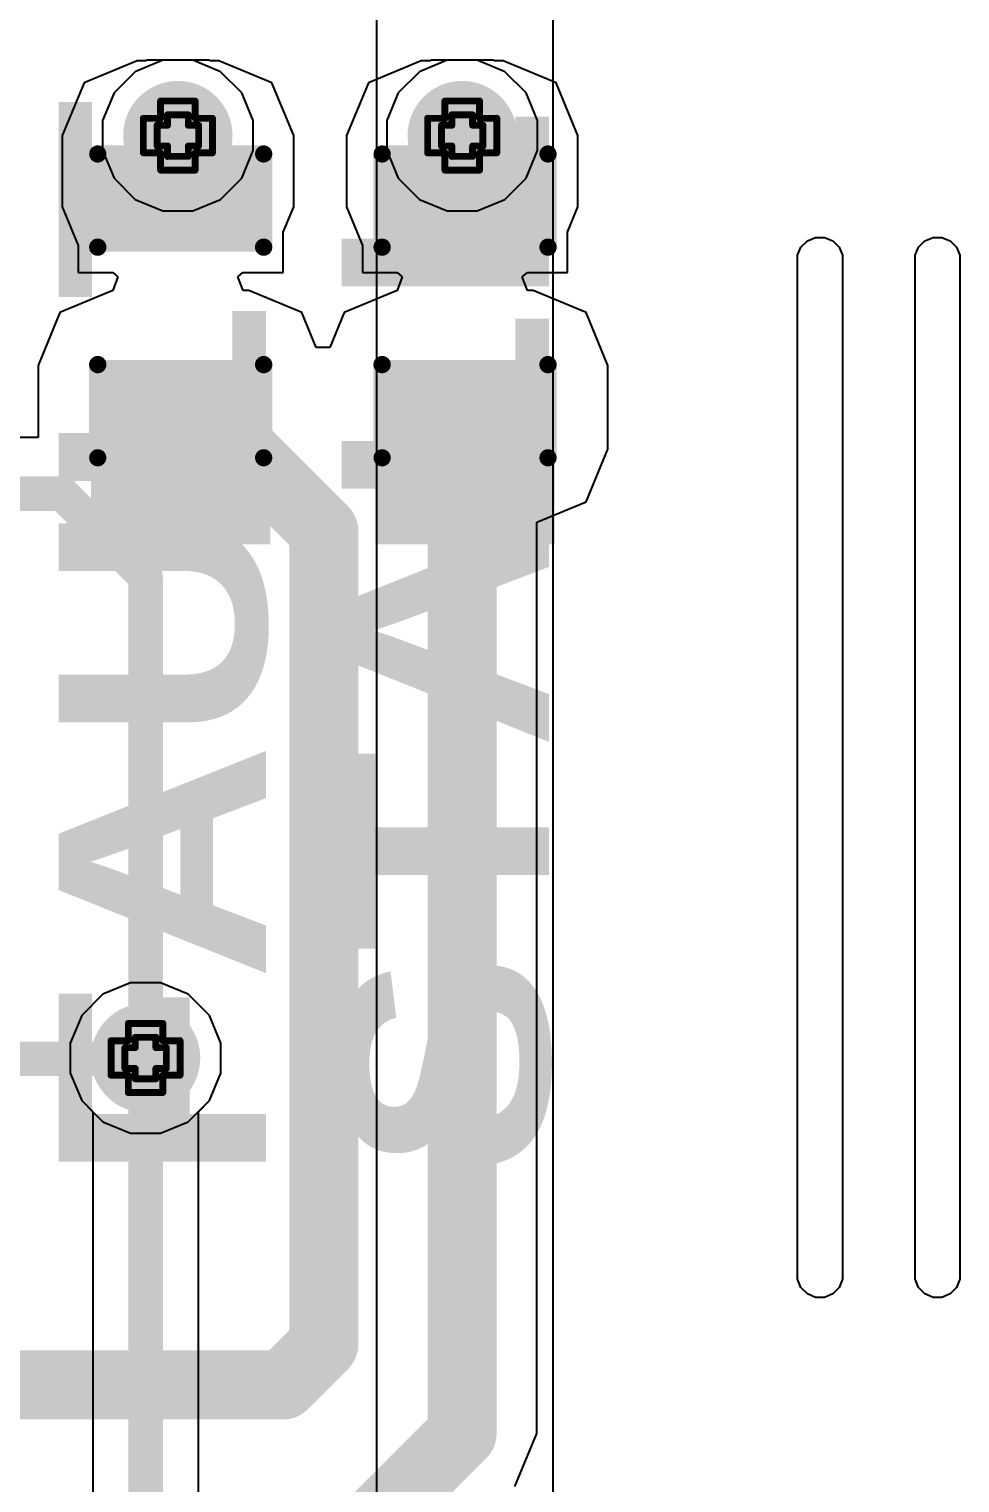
# Model space of a CAD drawing. Header units: inches. Extents: x -4 to 5258, y -4 to 5281.
# Drawn here: x 102.64 to 109.48, y 61.33 to 72.03 of the extents above; entities that cross this region are included whole.
import ezdxf

# ---------------------------------------------------------------- set-up
doc = ezdxf.new("R2010")
doc.units = ezdxf.units.IN
for name, color, linetype in [('Bottom Layer', 5, 'Continuous'), ('Bottom Solder', 6, 'Continuous'), ('Drill Drawing', 1, 'Continuous'), ('Layer 1', 16, 'Continuous'), ('Layer 2', 76, 'Continuous'), ('Top Layer', 1, 'Continuous'), ('Top Overlay', 2, 'Continuous'), ('Top Paste', 8, 'Continuous'), ('Top Solder', 216, 'Continuous'), ('Via Holes', 16, 'Continuous')]:
    doc.layers.add(name, color=color, linetype=linetype)
doc.styles.add('Arial Black_Bold', font='', dxfattribs={"height": 0.2})
doc.styles.get('Arial Black_Bold').set_extended_font_data('Arial Black', bold=True)

# ---------------------------------------------------------------- blocks, each defined once
blk = doc.blocks.new('LED_0603_188')
at = {"layer": 'Top Layer'}
for points in [[(-1, 0.5), (-0.5, 0.5), (-0.5, -0.5), (-1, -0.5)], [(0.5, 0.5), (1, 0.5), (1, -0.5), (0.5, -0.5)]]:
    blk.add_hatch(color=1, dxfattribs=at).paths.add_polyline_path(points)
at = {"layer": 'Top Overlay'}
blk.add_hatch(color=2, dxfattribs=at).paths.add_polyline_path([(1.118, -0.66), (1.753, -0.66), (1.753, 0.66), (1.118, 0.66)])
at = {"layer": 'Top Paste'}
for points in [[(-1, 0.5), (-0.5, 0.5), (-0.5, -0.5), (-1, -0.5)], [(0.5, 0.5), (1, 0.5), (1, -0.5), (0.5, -0.5)]]:
    blk.add_hatch(color=8, dxfattribs=at).paths.add_polyline_path(points)
at = {"layer": 'Top Solder'}
for points in [[(-1.102, 0.602), (-0.398, 0.602), (-0.398, -0.602), (-1.102, -0.602)], [(0.398, 0.602), (1.102, 0.602), (1.102, -0.602), (0.398, -0.602)]]:
    blk.add_hatch(color=216, dxfattribs=at).paths.add_polyline_path(points)
at = {"layer": 'Top Overlay'}
for points in [[(-0.432, 0.61, 0.127, 0.127, 0), (-1.118, 0.61, 0.127, 0.127, 0)], [(-1.118, -0.61, 0.127, 0.127, 0), (-1.118, 0.61, 0.127, 0.127, 0)], [(1.118, 0.61, 0.127, 0.127, 0), (0.432, 0.61, 0.127, 0.127, 0)], [(1.118, -0.61, 0.127, 0.127, 0), (1.118, 0.61, 0.127, 0.127, 0)], [(-1.118, -0.61, 0.127, 0.127, 0), (-0.432, -0.61, 0.127, 0.127, 0)], [(1.118, -0.61, 0.127, 0.127, 0), (0.432, -0.61, 0.127, 0.127, 0)]]:
    blk.add_lwpolyline(points, format="xyseb", dxfattribs=at)
for points in [[(-1.149, 0.61, 0.0635, 0.0635, 1), (-1.086, 0.61, 0.0635, 0.0635, 1)], [(-1.149, 0.61, 0.0635, 0.0635, 1), (-1.086, 0.61, 0.0635, 0.0635, 1)], [(-0.464, 0.61, 0.0635, 0.0635, 1), (-0.4, 0.61, 0.0635, 0.0635, 1)], [(0.4, 0.61, 0.0635, 0.0635, 1), (0.464, 0.61, 0.0635, 0.0635, 1)], [(1.086, 0.61, 0.0635, 0.0635, 1), (1.149, 0.61, 0.0635, 0.0635, 1)], [(1.086, 0.61, 0.0635, 0.0635, 1), (1.149, 0.61, 0.0635, 0.0635, 1)], [(-1.149, -0.61, 0.0635, 0.0635, 1), (-1.086, -0.61, 0.0635, 0.0635, 1)], [(-1.149, -0.61, 0.0635, 0.0635, 1), (-1.086, -0.61, 0.0635, 0.0635, 1)], [(-0.464, -0.61, 0.0635, 0.0635, 1), (-0.4, -0.61, 0.0635, 0.0635, 1)], [(0.4, -0.61, 0.0635, 0.0635, 1), (0.464, -0.61, 0.0635, 0.0635, 1)], [(1.086, -0.61, 0.0635, 0.0635, 1), (1.149, -0.61, 0.0635, 0.0635, 1)], [(1.086, -0.61, 0.0635, 0.0635, 1), (1.149, -0.61, 0.0635, 0.0635, 1)]]:
    blk.add_lwpolyline(points, format="xyseb", close=True, dxfattribs=at)
blk = doc.blocks.new('LED_0603_190')
at = {"layer": 'Top Layer'}
for points in [[(-1, 0.5), (-0.5, 0.5), (-0.5, -0.5), (-1, -0.5)], [(0.5, 0.5), (1, 0.5), (1, -0.5), (0.5, -0.5)]]:
    blk.add_hatch(color=1, dxfattribs=at).paths.add_polyline_path(points)
at = {"layer": 'Top Overlay'}
blk.add_hatch(color=2, dxfattribs=at).paths.add_polyline_path([(1.118, -0.66), (1.753, -0.66), (1.753, 0.66), (1.118, 0.66)])
at = {"layer": 'Top Paste'}
for points in [[(-1, 0.5), (-0.5, 0.5), (-0.5, -0.5), (-1, -0.5)], [(0.5, 0.5), (1, 0.5), (1, -0.5), (0.5, -0.5)]]:
    blk.add_hatch(color=8, dxfattribs=at).paths.add_polyline_path(points)
at = {"layer": 'Top Solder'}
for points in [[(-1.102, 0.602), (-0.398, 0.602), (-0.398, -0.602), (-1.102, -0.602)], [(0.398, 0.602), (1.102, 0.602), (1.102, -0.602), (0.398, -0.602)]]:
    blk.add_hatch(color=216, dxfattribs=at).paths.add_polyline_path(points)
at = {"layer": 'Top Overlay'}
for points in [[(-1.118, -0.61, 0.127, 0.127, 0), (-1.118, 0.61, 0.127, 0.127, 0)], [(-0.432, 0.61, 0.127, 0.127, 0), (-1.118, 0.61, 0.127, 0.127, 0)], [(0.432, 0.61, 0.127, 0.127, 0), (1.118, 0.61, 0.127, 0.127, 0)], [(1.118, -0.61, 0.127, 0.127, 0), (1.118, 0.61, 0.127, 0.127, 0)], [(-1.118, -0.61, 0.127, 0.127, 0), (-0.432, -0.61, 0.127, 0.127, 0)], [(1.118, -0.61, 0.127, 0.127, 0), (0.432, -0.61, 0.127, 0.127, 0)]]:
    blk.add_lwpolyline(points, format="xyseb", dxfattribs=at)
for points in [[(-1.149, 0.61, 0.0635, 0.0635, 1), (-1.086, 0.61, 0.0635, 0.0635, 1)], [(-1.149, 0.61, 0.0635, 0.0635, 1), (-1.086, 0.61, 0.0635, 0.0635, 1)], [(-0.464, 0.61, 0.0635, 0.0635, 1), (-0.4, 0.61, 0.0635, 0.0635, 1)], [(0.4, 0.61, 0.0635, 0.0635, 1), (0.464, 0.61, 0.0635, 0.0635, 1)], [(1.086, 0.61, 0.0635, 0.0635, 1), (1.149, 0.61, 0.0635, 0.0635, 1)], [(1.086, 0.61, 0.0635, 0.0635, 1), (1.149, 0.61, 0.0635, 0.0635, 1)], [(-1.149, -0.61, 0.0635, 0.0635, 1), (-1.086, -0.61, 0.0635, 0.0635, 1)], [(-1.149, -0.61, 0.0635, 0.0635, 1), (-1.086, -0.61, 0.0635, 0.0635, 1)], [(-0.464, -0.61, 0.0635, 0.0635, 1), (-0.4, -0.61, 0.0635, 0.0635, 1)], [(0.4, -0.61, 0.0635, 0.0635, 1), (0.464, -0.61, 0.0635, 0.0635, 1)], [(1.086, -0.61, 0.0635, 0.0635, 1), (1.149, -0.61, 0.0635, 0.0635, 1)], [(1.086, -0.61, 0.0635, 0.0635, 1), (1.149, -0.61, 0.0635, 0.0635, 1)]]:
    blk.add_lwpolyline(points, format="xyseb", close=True, dxfattribs=at)

msp = doc.modelspace()

# ---------------------------------------------------------------- hatches: boundary and pattern name
at = {"layer": 'Bottom Layer'}
h = msp.add_hatch(color=5, dxfattribs=at)
edge = h.paths.add_edge_path()
edge.add_arc((103.729, 71.244), 0.3, 0, 360)
h = msp.add_hatch(color=5, dxfattribs=at)
edge = h.paths.add_edge_path()
edge.add_arc((105.82, 71.244), 0.3, 0, 360)
h = msp.add_hatch(color=5, dxfattribs=at)
edge = h.paths.add_edge_path()
edge.add_arc((103.492, 64.458), 0.3, 0, 360)
at = {"layer": 'Bottom Solder'}
h = msp.add_hatch(color=6, dxfattribs=at)
edge = h.paths.add_edge_path()
edge.add_arc((103.729, 71.244), 0.402, 0, 360)
h = msp.add_hatch(color=6, dxfattribs=at)
edge = h.paths.add_edge_path()
edge.add_arc((105.82, 71.244), 0.402, 0, 360)
h = msp.add_hatch(color=6, dxfattribs=at)
edge = h.paths.add_edge_path()
edge.add_arc((103.492, 64.458), 0.402, 0, 360)
at = {"layer": 'Layer 1'}
h = msp.add_hatch(color=16, dxfattribs=at)
edge = h.paths.add_edge_path()
edge.add_arc((103.729, 71.244), 0.3, 0, 360)
h = msp.add_hatch(color=16, dxfattribs=at)
edge = h.paths.add_edge_path()
edge.add_arc((105.82, 71.244), 0.3, 0, 360)
h = msp.add_hatch(color=16, dxfattribs=at)
edge = h.paths.add_edge_path()
edge.add_arc((103.492, 64.458), 0.3, 0, 360)
at = {"layer": 'Layer 2'}
h = msp.add_hatch(color=76, dxfattribs=at)
edge = h.paths.add_edge_path()
edge.add_arc((103.729, 71.244), 0.3, 0, 360)
h = msp.add_hatch(color=76, dxfattribs=at)
edge = h.paths.add_edge_path()
edge.add_arc((105.82, 71.244), 0.3, 0, 360)
h = msp.add_hatch(color=76, dxfattribs=at)
edge = h.paths.add_edge_path()
edge.add_arc((103.492, 64.458), 0.3, 0, 360)
at = {"layer": 'Top Layer'}
h = msp.add_hatch(color=1, dxfattribs=at)
edge = h.paths.add_edge_path()
edge.add_arc((103.729, 71.244), 0.3, 0, 360)
h = msp.add_hatch(color=1, dxfattribs=at)
edge = h.paths.add_edge_path()
edge.add_arc((105.82, 71.244), 0.3, 0, 360)
for points in [[(103.429, 70.719), (104.031, 70.719), (104.031, 71.244), (103.429, 71.244)], [(105.519, 70.719), (106.122, 70.719), (106.122, 71.244), (105.519, 71.244)], [(104.251, 69.553), (103.251, 69.553), (103.251, 68.937), (104.251, 68.937)], [(106.342, 69.553), (105.342, 69.553), (105.342, 68.937), (106.342, 68.937)]]:
    msp.add_hatch(color=1, dxfattribs=at).paths.add_polyline_path(points)
h = msp.add_hatch(color=1, dxfattribs=at)
edge = h.paths.add_edge_path()
edge.add_arc((103.492, 64.458), 0.3, 0, 360)
at = {"layer": 'Top Solder'}
h = msp.add_hatch(color=216, dxfattribs=at)
edge = h.paths.add_edge_path()
edge.add_arc((103.729, 71.244), 0.402, 0, 360)
h = msp.add_hatch(color=216, dxfattribs=at)
edge = h.paths.add_edge_path()
edge.add_arc((105.82, 71.244), 0.402, 0, 360)
h = msp.add_hatch(color=216, dxfattribs=at)
edge = h.paths.add_edge_path()
edge.add_arc((103.492, 64.458), 0.402, 0, 360)
at = {"layer": 'Via Holes'}
h = msp.add_hatch(color=7, dxfattribs=at)
edge = h.paths.add_edge_path()
edge.add_arc((103.729, 71.244), 0.15, 0, 360)
h = msp.add_hatch(color=7, dxfattribs=at)
edge = h.paths.add_edge_path()
edge.add_arc((105.82, 71.244), 0.15, 0, 360)
h = msp.add_hatch(color=7, dxfattribs=at)
edge = h.paths.add_edge_path()
edge.add_arc((103.492, 64.458), 0.15, 0, 360)

# ---------------------------------------------------------------- linework, layer by layer
at = {"layer": 'Bottom Layer'}
for p, q in [((106.488, 53.929), (106.488, 80.912)), ((105.19, 80.824), (105.19, 53.542)), ((103.619, 71.798), (103.416, 71.713)), ((103.84, 71.798), (103.619, 71.798)), ((104.043, 71.713), (103.84, 71.798)), ((103.416, 71.713), (103.26, 71.558)), ((104.199, 71.558), (104.043, 71.713)), ((103.26, 71.558), (103.175, 71.354)), ((104.283, 71.354), (104.199, 71.558)), ((103.175, 71.354), (103.175, 71.133)), ((104.283, 71.133), (104.283, 71.354)), ((103.175, 71.133), (103.26, 70.93)), ((104.199, 70.93), (104.283, 71.133)), ((103.26, 70.93), (103.416, 70.774)), ((104.043, 70.774), (104.199, 70.93)), ((103.416, 70.774), (103.619, 70.69)), ((103.84, 70.69), (104.043, 70.774)), ((103.619, 70.69), (103.84, 70.69)), ((103.178, 64.927), (103.022, 64.771)), ((103.382, 65.012), (103.178, 64.927)), ((103.602, 65.012), (103.382, 65.012)), ((103.806, 64.927), (103.602, 65.012)), ((103.961, 64.771), (103.806, 64.927)), ((103.022, 64.771), (102.938, 64.568)), ((104.046, 64.568), (103.961, 64.771)), ((102.938, 64.568), (102.938, 64.347)), ((104.046, 64.347), (104.046, 64.568)), ((102.938, 64.347), (103.022, 64.144)), ((103.961, 64.144), (104.046, 64.347)), ((103.022, 64.144), (103.178, 63.988)), ((103.806, 63.988), (103.961, 64.144)), ((103.178, 63.988), (103.382, 63.904)), ((103.602, 63.904), (103.806, 63.988)), ((103.382, 63.904), (103.602, 63.904))]:
    msp.add_line(p, q, dxfattribs=at)
at = {"layer": 'Bottom Solder'}
for p, q in [((108.358, 70.47), (108.418, 70.495)), ((108.418, 70.495), (108.451, 70.495)), ((108.451, 70.495), (108.484, 70.495)), ((108.484, 70.495), (108.545, 70.47)), ((109.221, 70.47), (109.282, 70.495)), ((109.282, 70.495), (109.315, 70.495)), ((109.315, 70.495), (109.348, 70.495)), ((109.348, 70.495), (109.408, 70.47)), ((108.286, 70.363), (108.311, 70.424)), ((108.311, 70.424), (108.358, 70.47)), ((108.545, 70.47), (108.591, 70.424)), ((108.591, 70.424), (108.616, 70.363)), ((109.15, 70.363), (109.175, 70.424)), ((109.175, 70.424), (109.221, 70.47)), ((109.408, 70.47), (109.455, 70.424)), ((109.455, 70.424), (109.48, 70.363)), ((108.286, 70.33), (108.286, 70.363)), ((108.286, 62.863), (108.286, 70.33)), ((108.616, 70.363), (108.616, 70.33)), ((108.616, 70.33), (108.616, 70.33)), ((108.616, 70.33), (108.616, 62.863)), ((109.15, 70.33), (109.15, 70.363)), ((109.15, 62.863), (109.15, 70.33)), ((109.48, 70.363), (109.48, 70.33)), ((109.48, 70.33), (109.48, 70.33)), ((109.48, 70.33), (109.48, 62.863)), ((108.286, 62.863), (108.286, 62.863)), ((108.286, 62.83), (108.286, 62.863)), ((108.311, 62.769), (108.286, 62.83)), ((108.616, 62.83), (108.591, 62.769)), ((108.616, 62.863), (108.616, 62.83)), ((109.15, 62.863), (109.15, 62.863)), ((109.15, 62.83), (109.15, 62.863)), ((109.175, 62.769), (109.15, 62.83)), ((109.48, 62.83), (109.455, 62.769)), ((109.48, 62.863), (109.48, 62.83)), ((108.358, 62.723), (108.311, 62.769)), ((108.418, 62.697), (108.358, 62.723)), ((108.451, 62.697), (108.418, 62.697)), ((108.484, 62.697), (108.451, 62.697)), ((108.545, 62.723), (108.484, 62.697)), ((108.591, 62.769), (108.545, 62.723)), ((109.221, 62.723), (109.175, 62.769)), ((109.282, 62.697), (109.221, 62.723)), ((109.315, 62.697), (109.282, 62.697)), ((109.348, 62.697), (109.315, 62.697)), ((109.408, 62.723), (109.348, 62.697)), ((109.455, 62.769), (109.408, 62.723))]:
    msp.add_line(p, q, dxfattribs=at)
at = {"layer": 'Drill Drawing'}
for points in [[(103.602, 71.371, 0.0508, 0.0508, 0), (103.602, 71.498, 0.0508, 0.0508, 0)], [(103.602, 71.498, 0.0508, 0.0508, 0), (103.856, 71.498, 0.0508, 0.0508, 0)], [(103.856, 71.371, 0.0508, 0.0508, 0), (103.856, 71.498, 0.0508, 0.0508, 0)], [(105.693, 71.371, 0.0508, 0.0508, 0), (105.693, 71.498, 0.0508, 0.0508, 0)], [(105.693, 71.498, 0.0508, 0.0508, 0), (105.947, 71.498, 0.0508, 0.0508, 0)], [(105.947, 71.371, 0.0508, 0.0508, 0), (105.947, 71.498, 0.0508, 0.0508, 0)], [(103.475, 71.117, 0.0508, 0.0508, 0), (103.475, 71.371, 0.0508, 0.0508, 0)], [(103.475, 71.371, 0.0508, 0.0508, 0), (103.602, 71.371, 0.0508, 0.0508, 0)], [(103.577, 71.167, 0.0508, 0.0508, 0), (103.577, 71.32, 0.0508, 0.0508, 0)], [(103.577, 71.32, 0.0508, 0.0508, 0), (103.653, 71.32, 0.0508, 0.0508, 0)], [(103.653, 71.32, 0.0508, 0.0508, 0), (103.653, 71.396, 0.0508, 0.0508, 0)], [(103.653, 71.396, 0.0508, 0.0508, 0), (103.806, 71.396, 0.0508, 0.0508, 0)], [(103.806, 71.32, 0.0508, 0.0508, 0), (103.806, 71.396, 0.0508, 0.0508, 0)], [(103.806, 71.32, 0.0508, 0.0508, 0), (103.882, 71.32, 0.0508, 0.0508, 0)], [(103.856, 71.371, 0.0508, 0.0508, 0), (103.983, 71.371, 0.0508, 0.0508, 0)], [(103.882, 71.167, 0.0508, 0.0508, 0), (103.882, 71.32, 0.0508, 0.0508, 0)], [(103.983, 71.117, 0.0508, 0.0508, 0), (103.983, 71.371, 0.0508, 0.0508, 0)], [(105.566, 71.117, 0.0508, 0.0508, 0), (105.566, 71.371, 0.0508, 0.0508, 0)], [(105.566, 71.371, 0.0508, 0.0508, 0), (105.693, 71.371, 0.0508, 0.0508, 0)], [(105.668, 71.167, 0.0508, 0.0508, 0), (105.668, 71.32, 0.0508, 0.0508, 0)], [(105.668, 71.32, 0.0508, 0.0508, 0), (105.744, 71.32, 0.0508, 0.0508, 0)], [(105.744, 71.32, 0.0508, 0.0508, 0), (105.744, 71.396, 0.0508, 0.0508, 0)], [(105.744, 71.396, 0.0508, 0.0508, 0), (105.896, 71.396, 0.0508, 0.0508, 0)], [(105.896, 71.32, 0.0508, 0.0508, 0), (105.896, 71.396, 0.0508, 0.0508, 0)], [(105.896, 71.32, 0.0508, 0.0508, 0), (105.972, 71.32, 0.0508, 0.0508, 0)], [(105.947, 71.371, 0.0508, 0.0508, 0), (106.074, 71.371, 0.0508, 0.0508, 0)], [(105.972, 71.167, 0.0508, 0.0508, 0), (105.972, 71.32, 0.0508, 0.0508, 0)], [(106.074, 71.117, 0.0508, 0.0508, 0), (106.074, 71.371, 0.0508, 0.0508, 0)], [(103.475, 71.117, 0.0508, 0.0508, 0), (103.602, 71.117, 0.0508, 0.0508, 0)], [(103.577, 71.167, 0.0508, 0.0508, 0), (103.653, 71.167, 0.0508, 0.0508, 0)], [(103.602, 70.99, 0.0508, 0.0508, 0), (103.602, 71.117, 0.0508, 0.0508, 0)], [(103.653, 71.091, 0.0508, 0.0508, 0), (103.653, 71.167, 0.0508, 0.0508, 0)], [(103.806, 71.167, 0.0508, 0.0508, 0), (103.882, 71.167, 0.0508, 0.0508, 0)], [(103.806, 71.091, 0.0508, 0.0508, 0), (103.806, 71.167, 0.0508, 0.0508, 0)], [(103.856, 71.117, 0.0508, 0.0508, 0), (103.983, 71.117, 0.0508, 0.0508, 0)], [(103.856, 70.99, 0.0508, 0.0508, 0), (103.856, 71.117, 0.0508, 0.0508, 0)], [(105.566, 71.117, 0.0508, 0.0508, 0), (105.693, 71.117, 0.0508, 0.0508, 0)], [(105.668, 71.167, 0.0508, 0.0508, 0), (105.744, 71.167, 0.0508, 0.0508, 0)], [(105.693, 70.99, 0.0508, 0.0508, 0), (105.693, 71.117, 0.0508, 0.0508, 0)], [(105.744, 71.091, 0.0508, 0.0508, 0), (105.744, 71.167, 0.0508, 0.0508, 0)], [(105.896, 71.167, 0.0508, 0.0508, 0), (105.972, 71.167, 0.0508, 0.0508, 0)], [(105.896, 71.091, 0.0508, 0.0508, 0), (105.896, 71.167, 0.0508, 0.0508, 0)], [(105.947, 71.117, 0.0508, 0.0508, 0), (106.074, 71.117, 0.0508, 0.0508, 0)], [(105.947, 70.99, 0.0508, 0.0508, 0), (105.947, 71.117, 0.0508, 0.0508, 0)], [(103.653, 71.091, 0.0508, 0.0508, 0), (103.806, 71.091, 0.0508, 0.0508, 0)], [(105.744, 71.091, 0.0508, 0.0508, 0), (105.896, 71.091, 0.0508, 0.0508, 0)], [(103.602, 70.99, 0.0508, 0.0508, 0), (103.856, 70.99, 0.0508, 0.0508, 0)], [(105.693, 70.99, 0.0508, 0.0508, 0), (105.947, 70.99, 0.0508, 0.0508, 0)], [(103.365, 64.585, 0.0508, 0.0508, 0), (103.365, 64.712, 0.0508, 0.0508, 0)], [(103.365, 64.712, 0.0508, 0.0508, 0), (103.619, 64.712, 0.0508, 0.0508, 0)], [(103.619, 64.585, 0.0508, 0.0508, 0), (103.619, 64.712, 0.0508, 0.0508, 0)], [(103.238, 64.331, 0.0508, 0.0508, 0), (103.238, 64.585, 0.0508, 0.0508, 0)], [(103.238, 64.585, 0.0508, 0.0508, 0), (103.365, 64.585, 0.0508, 0.0508, 0)], [(103.416, 64.534, 0.0508, 0.0508, 0), (103.416, 64.61, 0.0508, 0.0508, 0)], [(103.416, 64.61, 0.0508, 0.0508, 0), (103.568, 64.61, 0.0508, 0.0508, 0)], [(103.568, 64.534, 0.0508, 0.0508, 0), (103.568, 64.61, 0.0508, 0.0508, 0)], [(103.619, 64.585, 0.0508, 0.0508, 0), (103.746, 64.585, 0.0508, 0.0508, 0)], [(103.746, 64.331, 0.0508, 0.0508, 0), (103.746, 64.585, 0.0508, 0.0508, 0)], [(103.339, 64.381, 0.0508, 0.0508, 0), (103.339, 64.534, 0.0508, 0.0508, 0)], [(103.339, 64.534, 0.0508, 0.0508, 0), (103.416, 64.534, 0.0508, 0.0508, 0)], [(103.568, 64.534, 0.0508, 0.0508, 0), (103.644, 64.534, 0.0508, 0.0508, 0)], [(103.644, 64.381, 0.0508, 0.0508, 0), (103.644, 64.534, 0.0508, 0.0508, 0)], [(103.339, 64.381, 0.0508, 0.0508, 0), (103.416, 64.381, 0.0508, 0.0508, 0)], [(103.416, 64.305, 0.0508, 0.0508, 0), (103.416, 64.381, 0.0508, 0.0508, 0)], [(103.568, 64.381, 0.0508, 0.0508, 0), (103.644, 64.381, 0.0508, 0.0508, 0)], [(103.568, 64.305, 0.0508, 0.0508, 0), (103.568, 64.381, 0.0508, 0.0508, 0)], [(103.238, 64.331, 0.0508, 0.0508, 0), (103.365, 64.331, 0.0508, 0.0508, 0)], [(103.365, 64.204, 0.0508, 0.0508, 0), (103.365, 64.331, 0.0508, 0.0508, 0)], [(103.416, 64.305, 0.0508, 0.0508, 0), (103.568, 64.305, 0.0508, 0.0508, 0)], [(103.619, 64.331, 0.0508, 0.0508, 0), (103.746, 64.331, 0.0508, 0.0508, 0)], [(103.619, 64.204, 0.0508, 0.0508, 0), (103.619, 64.331, 0.0508, 0.0508, 0)], [(103.365, 64.204, 0.0508, 0.0508, 0), (103.619, 64.204, 0.0508, 0.0508, 0)]]:
    msp.add_lwpolyline(points, format="xyseb", dxfattribs=at)
for points in [[(103.59, 71.498, 0.0254, 0.0254, 1), (103.615, 71.498, 0.0254, 0.0254, 1)], [(103.59, 71.498, 0.0254, 0.0254, 1), (103.615, 71.498, 0.0254, 0.0254, 1)], [(103.844, 71.498, 0.0254, 0.0254, 1), (103.869, 71.498, 0.0254, 0.0254, 1)], [(103.844, 71.498, 0.0254, 0.0254, 1), (103.869, 71.498, 0.0254, 0.0254, 1)], [(105.68, 71.498, 0.0254, 0.0254, 1), (105.706, 71.498, 0.0254, 0.0254, 1)], [(105.68, 71.498, 0.0254, 0.0254, 1), (105.706, 71.498, 0.0254, 0.0254, 1)], [(105.934, 71.498, 0.0254, 0.0254, 1), (105.96, 71.498, 0.0254, 0.0254, 1)], [(105.934, 71.498, 0.0254, 0.0254, 1), (105.96, 71.498, 0.0254, 0.0254, 1)], [(103.463, 71.371, 0.0254, 0.0254, 1), (103.488, 71.371, 0.0254, 0.0254, 1)], [(103.463, 71.371, 0.0254, 0.0254, 1), (103.488, 71.371, 0.0254, 0.0254, 1)], [(103.564, 71.32, 0.0254, 0.0254, 1), (103.59, 71.32, 0.0254, 0.0254, 1)], [(103.564, 71.32, 0.0254, 0.0254, 1), (103.59, 71.32, 0.0254, 0.0254, 1)], [(103.59, 71.371, 0.0254, 0.0254, 1), (103.615, 71.371, 0.0254, 0.0254, 1)], [(103.59, 71.371, 0.0254, 0.0254, 1), (103.615, 71.371, 0.0254, 0.0254, 1)], [(103.64, 71.396, 0.0254, 0.0254, 1), (103.666, 71.396, 0.0254, 0.0254, 1)], [(103.64, 71.396, 0.0254, 0.0254, 1), (103.666, 71.396, 0.0254, 0.0254, 1)], [(103.64, 71.32, 0.0254, 0.0254, 1), (103.666, 71.32, 0.0254, 0.0254, 1)], [(103.64, 71.32, 0.0254, 0.0254, 1), (103.666, 71.32, 0.0254, 0.0254, 1)], [(103.793, 71.396, 0.0254, 0.0254, 1), (103.818, 71.396, 0.0254, 0.0254, 1)], [(103.793, 71.396, 0.0254, 0.0254, 1), (103.818, 71.396, 0.0254, 0.0254, 1)], [(103.793, 71.32, 0.0254, 0.0254, 1), (103.818, 71.32, 0.0254, 0.0254, 1)], [(103.793, 71.32, 0.0254, 0.0254, 1), (103.818, 71.32, 0.0254, 0.0254, 1)], [(103.844, 71.371, 0.0254, 0.0254, 1), (103.869, 71.371, 0.0254, 0.0254, 1)], [(103.844, 71.371, 0.0254, 0.0254, 1), (103.869, 71.371, 0.0254, 0.0254, 1)], [(103.869, 71.32, 0.0254, 0.0254, 1), (103.894, 71.32, 0.0254, 0.0254, 1)], [(103.869, 71.32, 0.0254, 0.0254, 1), (103.894, 71.32, 0.0254, 0.0254, 1)], [(103.971, 71.371, 0.0254, 0.0254, 1), (103.996, 71.371, 0.0254, 0.0254, 1)], [(103.971, 71.371, 0.0254, 0.0254, 1), (103.996, 71.371, 0.0254, 0.0254, 1)], [(105.553, 71.371, 0.0254, 0.0254, 1), (105.579, 71.371, 0.0254, 0.0254, 1)], [(105.553, 71.371, 0.0254, 0.0254, 1), (105.579, 71.371, 0.0254, 0.0254, 1)], [(105.655, 71.32, 0.0254, 0.0254, 1), (105.68, 71.32, 0.0254, 0.0254, 1)], [(105.655, 71.32, 0.0254, 0.0254, 1), (105.68, 71.32, 0.0254, 0.0254, 1)], [(105.68, 71.371, 0.0254, 0.0254, 1), (105.706, 71.371, 0.0254, 0.0254, 1)], [(105.68, 71.371, 0.0254, 0.0254, 1), (105.706, 71.371, 0.0254, 0.0254, 1)], [(105.731, 71.396, 0.0254, 0.0254, 1), (105.757, 71.396, 0.0254, 0.0254, 1)], [(105.731, 71.396, 0.0254, 0.0254, 1), (105.757, 71.396, 0.0254, 0.0254, 1)], [(105.731, 71.32, 0.0254, 0.0254, 1), (105.757, 71.32, 0.0254, 0.0254, 1)], [(105.731, 71.32, 0.0254, 0.0254, 1), (105.757, 71.32, 0.0254, 0.0254, 1)], [(105.884, 71.396, 0.0254, 0.0254, 1), (105.909, 71.396, 0.0254, 0.0254, 1)], [(105.884, 71.396, 0.0254, 0.0254, 1), (105.909, 71.396, 0.0254, 0.0254, 1)], [(105.884, 71.32, 0.0254, 0.0254, 1), (105.909, 71.32, 0.0254, 0.0254, 1)], [(105.884, 71.32, 0.0254, 0.0254, 1), (105.909, 71.32, 0.0254, 0.0254, 1)], [(105.934, 71.371, 0.0254, 0.0254, 1), (105.96, 71.371, 0.0254, 0.0254, 1)], [(105.934, 71.371, 0.0254, 0.0254, 1), (105.96, 71.371, 0.0254, 0.0254, 1)], [(105.96, 71.32, 0.0254, 0.0254, 1), (105.985, 71.32, 0.0254, 0.0254, 1)], [(105.96, 71.32, 0.0254, 0.0254, 1), (105.985, 71.32, 0.0254, 0.0254, 1)], [(106.061, 71.371, 0.0254, 0.0254, 1), (106.087, 71.371, 0.0254, 0.0254, 1)], [(106.061, 71.371, 0.0254, 0.0254, 1), (106.087, 71.371, 0.0254, 0.0254, 1)], [(103.463, 71.117, 0.0254, 0.0254, 1), (103.488, 71.117, 0.0254, 0.0254, 1)], [(103.463, 71.117, 0.0254, 0.0254, 1), (103.488, 71.117, 0.0254, 0.0254, 1)], [(103.564, 71.167, 0.0254, 0.0254, 1), (103.59, 71.167, 0.0254, 0.0254, 1)], [(103.564, 71.167, 0.0254, 0.0254, 1), (103.59, 71.167, 0.0254, 0.0254, 1)], [(103.59, 71.117, 0.0254, 0.0254, 1), (103.615, 71.117, 0.0254, 0.0254, 1)], [(103.59, 71.117, 0.0254, 0.0254, 1), (103.615, 71.117, 0.0254, 0.0254, 1)], [(103.64, 71.167, 0.0254, 0.0254, 1), (103.666, 71.167, 0.0254, 0.0254, 1)], [(103.64, 71.167, 0.0254, 0.0254, 1), (103.666, 71.167, 0.0254, 0.0254, 1)], [(103.793, 71.167, 0.0254, 0.0254, 1), (103.818, 71.167, 0.0254, 0.0254, 1)], [(103.793, 71.167, 0.0254, 0.0254, 1), (103.818, 71.167, 0.0254, 0.0254, 1)], [(103.844, 71.117, 0.0254, 0.0254, 1), (103.869, 71.117, 0.0254, 0.0254, 1)], [(103.844, 71.117, 0.0254, 0.0254, 1), (103.869, 71.117, 0.0254, 0.0254, 1)], [(103.869, 71.167, 0.0254, 0.0254, 1), (103.894, 71.167, 0.0254, 0.0254, 1)], [(103.869, 71.167, 0.0254, 0.0254, 1), (103.894, 71.167, 0.0254, 0.0254, 1)], [(103.971, 71.117, 0.0254, 0.0254, 1), (103.996, 71.117, 0.0254, 0.0254, 1)], [(103.971, 71.117, 0.0254, 0.0254, 1), (103.996, 71.117, 0.0254, 0.0254, 1)], [(105.553, 71.117, 0.0254, 0.0254, 1), (105.579, 71.117, 0.0254, 0.0254, 1)], [(105.553, 71.117, 0.0254, 0.0254, 1), (105.579, 71.117, 0.0254, 0.0254, 1)], [(105.655, 71.167, 0.0254, 0.0254, 1), (105.68, 71.167, 0.0254, 0.0254, 1)], [(105.655, 71.167, 0.0254, 0.0254, 1), (105.68, 71.167, 0.0254, 0.0254, 1)], [(105.68, 71.117, 0.0254, 0.0254, 1), (105.706, 71.117, 0.0254, 0.0254, 1)], [(105.68, 71.117, 0.0254, 0.0254, 1), (105.706, 71.117, 0.0254, 0.0254, 1)], [(105.731, 71.167, 0.0254, 0.0254, 1), (105.757, 71.167, 0.0254, 0.0254, 1)], [(105.731, 71.167, 0.0254, 0.0254, 1), (105.757, 71.167, 0.0254, 0.0254, 1)], [(105.884, 71.167, 0.0254, 0.0254, 1), (105.909, 71.167, 0.0254, 0.0254, 1)], [(105.884, 71.167, 0.0254, 0.0254, 1), (105.909, 71.167, 0.0254, 0.0254, 1)], [(105.934, 71.117, 0.0254, 0.0254, 1), (105.96, 71.117, 0.0254, 0.0254, 1)], [(105.934, 71.117, 0.0254, 0.0254, 1), (105.96, 71.117, 0.0254, 0.0254, 1)], [(105.96, 71.167, 0.0254, 0.0254, 1), (105.985, 71.167, 0.0254, 0.0254, 1)], [(105.96, 71.167, 0.0254, 0.0254, 1), (105.985, 71.167, 0.0254, 0.0254, 1)], [(106.061, 71.117, 0.0254, 0.0254, 1), (106.087, 71.117, 0.0254, 0.0254, 1)], [(106.061, 71.117, 0.0254, 0.0254, 1), (106.087, 71.117, 0.0254, 0.0254, 1)], [(103.64, 71.091, 0.0254, 0.0254, 1), (103.666, 71.091, 0.0254, 0.0254, 1)], [(103.64, 71.091, 0.0254, 0.0254, 1), (103.666, 71.091, 0.0254, 0.0254, 1)], [(103.793, 71.091, 0.0254, 0.0254, 1), (103.818, 71.091, 0.0254, 0.0254, 1)], [(103.793, 71.091, 0.0254, 0.0254, 1), (103.818, 71.091, 0.0254, 0.0254, 1)], [(105.731, 71.091, 0.0254, 0.0254, 1), (105.757, 71.091, 0.0254, 0.0254, 1)], [(105.731, 71.091, 0.0254, 0.0254, 1), (105.757, 71.091, 0.0254, 0.0254, 1)], [(105.884, 71.091, 0.0254, 0.0254, 1), (105.909, 71.091, 0.0254, 0.0254, 1)], [(105.884, 71.091, 0.0254, 0.0254, 1), (105.909, 71.091, 0.0254, 0.0254, 1)], [(103.59, 70.99, 0.0254, 0.0254, 1), (103.615, 70.99, 0.0254, 0.0254, 1)], [(103.59, 70.99, 0.0254, 0.0254, 1), (103.615, 70.99, 0.0254, 0.0254, 1)], [(103.844, 70.99, 0.0254, 0.0254, 1), (103.869, 70.99, 0.0254, 0.0254, 1)], [(103.844, 70.99, 0.0254, 0.0254, 1), (103.869, 70.99, 0.0254, 0.0254, 1)], [(105.68, 70.99, 0.0254, 0.0254, 1), (105.706, 70.99, 0.0254, 0.0254, 1)], [(105.68, 70.99, 0.0254, 0.0254, 1), (105.706, 70.99, 0.0254, 0.0254, 1)], [(105.934, 70.99, 0.0254, 0.0254, 1), (105.96, 70.99, 0.0254, 0.0254, 1)], [(105.934, 70.99, 0.0254, 0.0254, 1), (105.96, 70.99, 0.0254, 0.0254, 1)], [(103.352, 64.712, 0.0254, 0.0254, 1), (103.377, 64.712, 0.0254, 0.0254, 1)], [(103.352, 64.712, 0.0254, 0.0254, 1), (103.377, 64.712, 0.0254, 0.0254, 1)], [(103.606, 64.712, 0.0254, 0.0254, 1), (103.631, 64.712, 0.0254, 0.0254, 1)], [(103.606, 64.712, 0.0254, 0.0254, 1), (103.631, 64.712, 0.0254, 0.0254, 1)], [(103.225, 64.585, 0.0254, 0.0254, 1), (103.25, 64.585, 0.0254, 0.0254, 1)], [(103.225, 64.585, 0.0254, 0.0254, 1), (103.25, 64.585, 0.0254, 0.0254, 1)], [(103.352, 64.585, 0.0254, 0.0254, 1), (103.377, 64.585, 0.0254, 0.0254, 1)], [(103.352, 64.585, 0.0254, 0.0254, 1), (103.377, 64.585, 0.0254, 0.0254, 1)], [(103.403, 64.61, 0.0254, 0.0254, 1), (103.428, 64.61, 0.0254, 0.0254, 1)], [(103.403, 64.61, 0.0254, 0.0254, 1), (103.428, 64.61, 0.0254, 0.0254, 1)], [(103.555, 64.61, 0.0254, 0.0254, 1), (103.581, 64.61, 0.0254, 0.0254, 1)], [(103.555, 64.61, 0.0254, 0.0254, 1), (103.581, 64.61, 0.0254, 0.0254, 1)], [(103.606, 64.585, 0.0254, 0.0254, 1), (103.631, 64.585, 0.0254, 0.0254, 1)], [(103.606, 64.585, 0.0254, 0.0254, 1), (103.631, 64.585, 0.0254, 0.0254, 1)], [(103.733, 64.585, 0.0254, 0.0254, 1), (103.758, 64.585, 0.0254, 0.0254, 1)], [(103.733, 64.585, 0.0254, 0.0254, 1), (103.758, 64.585, 0.0254, 0.0254, 1)], [(103.327, 64.534, 0.0254, 0.0254, 1), (103.352, 64.534, 0.0254, 0.0254, 1)], [(103.327, 64.534, 0.0254, 0.0254, 1), (103.352, 64.534, 0.0254, 0.0254, 1)], [(103.403, 64.534, 0.0254, 0.0254, 1), (103.428, 64.534, 0.0254, 0.0254, 1)], [(103.403, 64.534, 0.0254, 0.0254, 1), (103.428, 64.534, 0.0254, 0.0254, 1)], [(103.555, 64.534, 0.0254, 0.0254, 1), (103.581, 64.534, 0.0254, 0.0254, 1)], [(103.555, 64.534, 0.0254, 0.0254, 1), (103.581, 64.534, 0.0254, 0.0254, 1)], [(103.631, 64.534, 0.0254, 0.0254, 1), (103.657, 64.534, 0.0254, 0.0254, 1)], [(103.631, 64.534, 0.0254, 0.0254, 1), (103.657, 64.534, 0.0254, 0.0254, 1)], [(103.327, 64.381, 0.0254, 0.0254, 1), (103.352, 64.381, 0.0254, 0.0254, 1)], [(103.327, 64.381, 0.0254, 0.0254, 1), (103.352, 64.381, 0.0254, 0.0254, 1)], [(103.403, 64.381, 0.0254, 0.0254, 1), (103.428, 64.381, 0.0254, 0.0254, 1)], [(103.403, 64.381, 0.0254, 0.0254, 1), (103.428, 64.381, 0.0254, 0.0254, 1)], [(103.555, 64.381, 0.0254, 0.0254, 1), (103.581, 64.381, 0.0254, 0.0254, 1)], [(103.555, 64.381, 0.0254, 0.0254, 1), (103.581, 64.381, 0.0254, 0.0254, 1)], [(103.631, 64.381, 0.0254, 0.0254, 1), (103.657, 64.381, 0.0254, 0.0254, 1)], [(103.631, 64.381, 0.0254, 0.0254, 1), (103.657, 64.381, 0.0254, 0.0254, 1)], [(103.225, 64.331, 0.0254, 0.0254, 1), (103.25, 64.331, 0.0254, 0.0254, 1)], [(103.225, 64.331, 0.0254, 0.0254, 1), (103.25, 64.331, 0.0254, 0.0254, 1)], [(103.352, 64.331, 0.0254, 0.0254, 1), (103.377, 64.331, 0.0254, 0.0254, 1)], [(103.352, 64.331, 0.0254, 0.0254, 1), (103.377, 64.331, 0.0254, 0.0254, 1)], [(103.403, 64.305, 0.0254, 0.0254, 1), (103.428, 64.305, 0.0254, 0.0254, 1)], [(103.403, 64.305, 0.0254, 0.0254, 1), (103.428, 64.305, 0.0254, 0.0254, 1)], [(103.555, 64.305, 0.0254, 0.0254, 1), (103.581, 64.305, 0.0254, 0.0254, 1)], [(103.555, 64.305, 0.0254, 0.0254, 1), (103.581, 64.305, 0.0254, 0.0254, 1)], [(103.606, 64.331, 0.0254, 0.0254, 1), (103.631, 64.331, 0.0254, 0.0254, 1)], [(103.606, 64.331, 0.0254, 0.0254, 1), (103.631, 64.331, 0.0254, 0.0254, 1)], [(103.733, 64.331, 0.0254, 0.0254, 1), (103.758, 64.331, 0.0254, 0.0254, 1)], [(103.733, 64.331, 0.0254, 0.0254, 1), (103.758, 64.331, 0.0254, 0.0254, 1)], [(103.352, 64.204, 0.0254, 0.0254, 1), (103.377, 64.204, 0.0254, 0.0254, 1)], [(103.352, 64.204, 0.0254, 0.0254, 1), (103.377, 64.204, 0.0254, 0.0254, 1)], [(103.606, 64.204, 0.0254, 0.0254, 1), (103.631, 64.204, 0.0254, 0.0254, 1)], [(103.606, 64.204, 0.0254, 0.0254, 1), (103.631, 64.204, 0.0254, 0.0254, 1)]]:
    msp.add_lwpolyline(points, format="xyseb", close=True, dxfattribs=at)
at = {"layer": 'Layer 1'}
for p, q in [((103.619, 71.798), (103.416, 71.713)), ((103.84, 71.798), (103.619, 71.798)), ((104.043, 71.713), (103.84, 71.798)), ((105.71, 71.798), (105.506, 71.713)), ((105.93, 71.798), (105.71, 71.798)), ((106.134, 71.713), (105.93, 71.798)), ((103.416, 71.713), (103.26, 71.558)), ((104.199, 71.558), (104.043, 71.713)), ((105.506, 71.713), (105.35, 71.558)), ((106.29, 71.558), (106.134, 71.713)), ((103.26, 71.558), (103.175, 71.354)), ((104.283, 71.354), (104.199, 71.558)), ((105.35, 71.558), (105.266, 71.354)), ((106.374, 71.354), (106.29, 71.558)), ((103.175, 71.354), (103.175, 71.133)), ((104.283, 71.133), (104.283, 71.354)), ((105.266, 71.354), (105.266, 71.133)), ((106.374, 71.133), (106.374, 71.354)), ((103.175, 71.133), (103.26, 70.93)), ((104.199, 70.93), (104.283, 71.133)), ((105.266, 71.133), (105.35, 70.93)), ((106.29, 70.93), (106.374, 71.133)), ((103.26, 70.93), (103.416, 70.774)), ((104.043, 70.774), (104.199, 70.93)), ((105.35, 70.93), (105.506, 70.774)), ((106.134, 70.774), (106.29, 70.93)), ((103.416, 70.774), (103.619, 70.69)), ((103.84, 70.69), (104.043, 70.774)), ((105.506, 70.774), (105.71, 70.69)), ((105.93, 70.69), (106.134, 70.774)), ((103.619, 70.69), (103.84, 70.69)), ((105.71, 70.69), (105.93, 70.69)), ((103.178, 64.927), (103.022, 64.771)), ((103.382, 65.012), (103.178, 64.927)), ((103.602, 65.012), (103.382, 65.012)), ((103.806, 64.927), (103.602, 65.012)), ((103.961, 64.771), (103.806, 64.927)), ((103.022, 64.771), (102.938, 64.568)), ((104.046, 64.568), (103.961, 64.771)), ((102.938, 64.568), (102.938, 64.347)), ((104.046, 64.347), (104.046, 64.568)), ((102.938, 64.347), (103.022, 64.144)), ((103.961, 64.144), (104.046, 64.347)), ((103.022, 64.144), (103.178, 63.988)), ((103.806, 63.988), (103.961, 64.144)), ((103.178, 63.988), (103.382, 63.904)), ((103.602, 63.904), (103.806, 63.988)), ((103.382, 63.904), (103.602, 63.904))]:
    msp.add_line(p, q, dxfattribs=at)
at = {"layer": 'Layer 2'}
for p, q in [((103.178, 64.927), (103.022, 64.771)), ((103.382, 65.012), (103.178, 64.927)), ((103.602, 65.012), (103.382, 65.012)), ((103.806, 64.927), (103.602, 65.012)), ((103.961, 64.771), (103.806, 64.927)), ((103.022, 64.771), (102.938, 64.568)), ((104.046, 64.568), (103.961, 64.771)), ((102.938, 64.568), (102.938, 64.347)), ((104.046, 64.347), (104.046, 64.568)), ((102.938, 64.347), (103.022, 64.144)), ((103.961, 64.144), (104.046, 64.347)), ((103.022, 64.144), (103.103, 64.063)), ((103.88, 64.063), (103.961, 64.144)), ((103.103, 64.063), (103.103, 43.961)), ((103.88, 43.8), (103.88, 64.063))]:
    msp.add_line(p, q, dxfattribs=at)
msp.add_lwpolyline([(103.492, 43.8, 0.254, 0.254, 0), (103.492, 64.458, 0.254, 0.254, 0)], format="xyseb", dxfattribs=at)
msp.add_lwpolyline([(103.428, 64.458, 0.127, 0.127, 1), (103.555, 64.458, 0.127, 0.127, 1)], format="xyseb", close=True, dxfattribs=at)
at = {"layer": 'Top Layer'}
for p, q in [((103.429, 71.794), (103.04, 71.632)), ((103.496, 71.794), (103.429, 71.794)), ((103.5, 71.798), (103.496, 71.794)), ((103.959, 71.798), (103.5, 71.798)), ((103.963, 71.794), (103.959, 71.798)), ((104.031, 71.794), (103.963, 71.794)), ((104.42, 71.632), (104.031, 71.794)), ((105.519, 71.794), (105.131, 71.632)), ((105.586, 71.794), (105.519, 71.794)), ((105.591, 71.798), (105.586, 71.794)), ((106.05, 71.798), (105.591, 71.798)), ((106.054, 71.794), (106.05, 71.798)), ((106.122, 71.794), (106.054, 71.794)), ((106.51, 71.632), (106.122, 71.794)), ((103.04, 71.632), (102.879, 71.244)), ((104.581, 71.244), (104.42, 71.632)), ((105.131, 71.632), (104.97, 71.244)), ((106.671, 71.244), (106.51, 71.632)), ((102.879, 71.244), (102.879, 70.719)), ((104.581, 70.719), (104.581, 71.244)), ((104.97, 71.244), (104.97, 70.719)), ((106.671, 70.719), (106.671, 71.244)), ((102.879, 70.719), (102.996, 70.435)), ((104.504, 70.534), (104.581, 70.719)), ((104.97, 70.719), (105.087, 70.435)), ((106.595, 70.534), (106.671, 70.719)), ((104.504, 70.237), (104.504, 70.534)), ((106.595, 70.237), (106.595, 70.534)), ((102.996, 70.435), (102.996, 70.237)), ((105.087, 70.435), (105.087, 70.237)), ((102.996, 70.237), (103.251, 70.237)), ((103.251, 70.237), (103.288, 70.204)), ((103.288, 70.204), (103.251, 70.103)), ((104.171, 70.204), (104.208, 70.237)), ((104.209, 70.103), (104.171, 70.204)), ((104.208, 70.237), (104.504, 70.237)), ((105.087, 70.237), (105.342, 70.237)), ((105.342, 70.237), (105.379, 70.204)), ((105.379, 70.204), (105.342, 70.103)), ((106.262, 70.204), (106.299, 70.237)), ((106.3, 70.103), (106.262, 70.204)), ((106.299, 70.237), (106.595, 70.237)), ((103.251, 70.103), (102.862, 69.942)), ((104.251, 70.103), (104.209, 70.103)), ((104.64, 69.942), (104.251, 70.103)), ((105.342, 70.103), (104.953, 69.942)), ((106.342, 70.103), (106.3, 70.103)), ((106.731, 69.942), (106.342, 70.103)), ((102.862, 69.942), (102.701, 69.553)), ((104.746, 69.686), (104.64, 69.942)), ((104.953, 69.942), (104.847, 69.686)), ((106.892, 69.553), (106.731, 69.942)), ((104.847, 69.686), (104.746, 69.686)), ((102.701, 69.553), (102.701, 69.022)), ((106.892, 68.937), (106.892, 69.553)), ((102.701, 69.022), (100.801, 69.022)), ((106.731, 68.549), (106.892, 68.937)), ((106.369, 68.399), (106.731, 68.549)), ((106.369, 61.695), (106.369, 68.399)), ((106.208, 61.306), (106.369, 61.695))]:
    msp.add_line(p, q, dxfattribs=at)
for points in [[(103.729, 71.244, 0.381, 0.381, 0), (103.74, 71.233, 0.381, 0.381, 0)], [(103.74, 70.751, 0.381, 0.381, 0), (103.74, 71.233, 0.381, 0.381, 0)], [(105.82, 70.72, 0.381, 0.381, 0), (105.82, 71.244, 0.381, 0.381, 0)], [(103.729, 70.72, 0.381, 0.381, 0), (103.729, 70.741, 0.381, 0.381, 0)], [(103.74, 70.751, 0.381, 0.381, 0), (103.75, 70.741, 0.381, 0.381, 0)], [(103.728, 70.719, 0.203, 0.203, 0), (103.729, 70.72, 0.203, 0.203, 0)], [(105.819, 70.719, 0.203, 0.203, 0), (105.82, 70.72, 0.203, 0.203, 0)], [(103.75, 69.241, 0.508, 0.508, 0), (103.992, 69.241, 0.508, 0.508, 0)], [(103.992, 69.241, 0.508, 0.508, 0), (103.996, 69.237, 0.508, 0.508, 0)], [(103.996, 69.142, 0.508, 0.508, 0), (103.996, 69.237, 0.508, 0.508, 0)], [(105.819, 61.695, 0.508, 0.508, 0), (105.819, 69.219, 0.508, 0.508, 0)], [(103.996, 69.142, 0.508, 0.508, 0), (104.802, 68.336, 0.508, 0.508, 0)], [(100.025, 68.61, 0.254, 0.254, 0), (102.878, 68.61, 0.254, 0.254, 0)], [(102.878, 68.61, 0.254, 0.254, 0), (103.492, 67.996, 0.254, 0.254, 0)], [(104.802, 62.35, 0.508, 0.508, 0), (104.802, 68.336, 0.508, 0.508, 0)], [(103.492, 64.458, 0.254, 0.254, 0), (103.492, 67.996, 0.254, 0.254, 0)], [(102.023, 64.452, 0.254, 0.254, 0), (103.486, 64.452, 0.254, 0.254, 0)], [(103.486, 64.452, 0.254, 0.254, 0), (103.492, 64.458, 0.254, 0.254, 0)], [(104.505, 62.053, 0.508, 0.508, 0), (104.802, 62.35, 0.508, 0.508, 0)], [(102.315, 62.053, 0.508, 0.508, 0), (104.505, 62.053, 0.508, 0.508, 0)], [(105.156, 61.032, 0.508, 0.508, 0), (105.819, 61.695, 0.508, 0.508, 0)]]:
    msp.add_lwpolyline(points, format="xyseb", dxfattribs=at)
for points in [[(103.634, 71.244, 0.191, 0.191, 1), (103.825, 71.244, 0.191, 0.191, 1)], [(103.644, 71.233, 0.191, 0.191, 1), (103.835, 71.233, 0.191, 0.191, 1)], [(103.644, 71.233, 0.191, 0.191, 1), (103.835, 71.233, 0.191, 0.191, 1)], [(105.725, 71.244, 0.191, 0.191, 1), (105.915, 71.244, 0.191, 0.191, 1)], [(103.634, 70.741, 0.191, 0.191, 1), (103.825, 70.741, 0.191, 0.191, 1)], [(103.644, 70.751, 0.191, 0.191, 1), (103.835, 70.751, 0.191, 0.191, 1)], [(103.644, 70.751, 0.191, 0.191, 1), (103.835, 70.751, 0.191, 0.191, 1)], [(103.655, 70.741, 0.191, 0.191, 1), (103.845, 70.741, 0.191, 0.191, 1)], [(103.634, 70.72, 0.191, 0.191, 1), (103.825, 70.72, 0.191, 0.191, 1)], [(103.677, 70.719, 0.102, 0.102, 1), (103.779, 70.719, 0.102, 0.102, 1)], [(103.679, 70.72, 0.102, 0.102, 1), (103.78, 70.72, 0.102, 0.102, 1)], [(105.725, 70.72, 0.191, 0.191, 1), (105.915, 70.72, 0.191, 0.191, 1)], [(105.768, 70.719, 0.102, 0.102, 1), (105.87, 70.719, 0.102, 0.102, 1)], [(105.769, 70.72, 0.102, 0.102, 1), (105.871, 70.72, 0.102, 0.102, 1)], [(103.623, 69.241, 0.254, 0.254, 1), (103.877, 69.241, 0.254, 0.254, 1)], [(103.865, 69.241, 0.254, 0.254, 1), (104.119, 69.241, 0.254, 0.254, 1)], [(103.865, 69.241, 0.254, 0.254, 1), (104.119, 69.241, 0.254, 0.254, 1)], [(103.869, 69.237, 0.254, 0.254, 1), (104.123, 69.237, 0.254, 0.254, 1)], [(103.869, 69.237, 0.254, 0.254, 1), (104.123, 69.237, 0.254, 0.254, 1)], [(105.692, 69.219, 0.254, 0.254, 1), (105.946, 69.219, 0.254, 0.254, 1)], [(103.869, 69.142, 0.254, 0.254, 1), (104.123, 69.142, 0.254, 0.254, 1)], [(103.869, 69.142, 0.254, 0.254, 1), (104.123, 69.142, 0.254, 0.254, 1)], [(102.814, 68.61, 0.127, 0.127, 1), (102.941, 68.61, 0.127, 0.127, 1)], [(102.814, 68.61, 0.127, 0.127, 1), (102.941, 68.61, 0.127, 0.127, 1)], [(104.675, 68.336, 0.254, 0.254, 1), (104.929, 68.336, 0.254, 0.254, 1)], [(104.675, 68.336, 0.254, 0.254, 1), (104.929, 68.336, 0.254, 0.254, 1)], [(103.428, 67.996, 0.127, 0.127, 1), (103.555, 67.996, 0.127, 0.127, 1)], [(103.428, 67.996, 0.127, 0.127, 1), (103.555, 67.996, 0.127, 0.127, 1)], [(103.423, 64.452, 0.127, 0.127, 1), (103.55, 64.452, 0.127, 0.127, 1)], [(103.423, 64.452, 0.127, 0.127, 1), (103.55, 64.452, 0.127, 0.127, 1)], [(103.428, 64.458, 0.127, 0.127, 1), (103.555, 64.458, 0.127, 0.127, 1)], [(103.428, 64.458, 0.127, 0.127, 1), (103.555, 64.458, 0.127, 0.127, 1)], [(104.675, 62.35, 0.254, 0.254, 1), (104.929, 62.35, 0.254, 0.254, 1)], [(104.675, 62.35, 0.254, 0.254, 1), (104.929, 62.35, 0.254, 0.254, 1)], [(104.378, 62.053, 0.254, 0.254, 1), (104.632, 62.053, 0.254, 0.254, 1)], [(104.378, 62.053, 0.254, 0.254, 1), (104.632, 62.053, 0.254, 0.254, 1)], [(105.692, 61.695, 0.254, 0.254, 1), (105.946, 61.695, 0.254, 0.254, 1)], [(105.692, 61.695, 0.254, 0.254, 1), (105.946, 61.695, 0.254, 0.254, 1)]]:
    msp.add_lwpolyline(points, format="xyseb", close=True, dxfattribs=at)

# ---------------------------------------------------------------- block references
at = {"rotation": 270}
for name, p in [('LED_0603_190', (103.75, 69.991)), ('LED_0603_188', (105.841, 69.991))]:
    msp.add_blockref(name, p, dxfattribs=at)

# ---------------------------------------------------------------- texts
at = {"layer": 'Top Overlay', "style": 'Arial Black_Bold'}
for s, p in [('FAULT', (104.376, 63.533)), ('STALL', (106.458, 63.609))]:
    msp.add_text(s, height=1.524, rotation=90, dxfattribs=at).set_placement(p)

doc.saveas('drawing.dxf')
